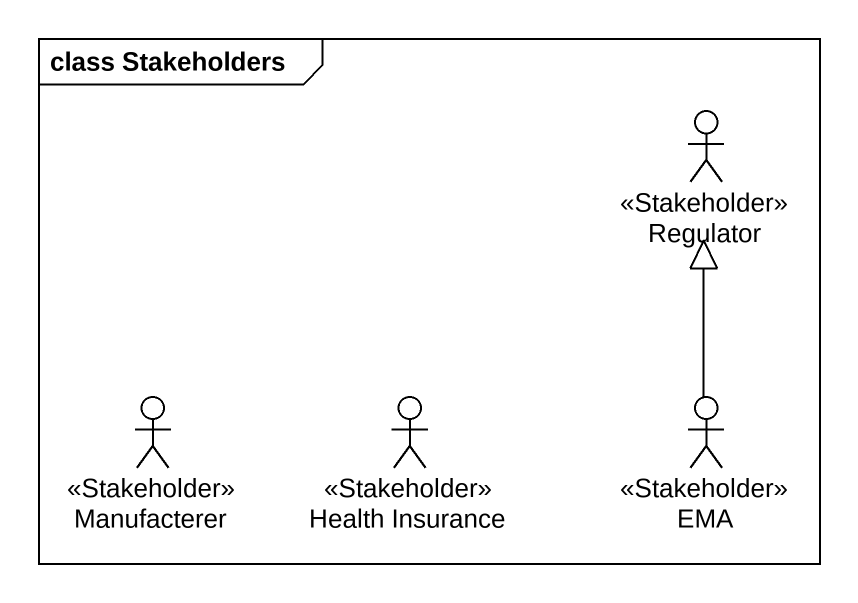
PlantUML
@startuml
mainframe class Stakeholders
actor Regulator <<Stakeholder>>
actor Manufacterer <<Stakeholder>>
actor "Health Insurance" as Health_Insurance <<Stakeholder>>
actor EMA <<Stakeholder>>
EMA -up-|> Regulator
@enduml
